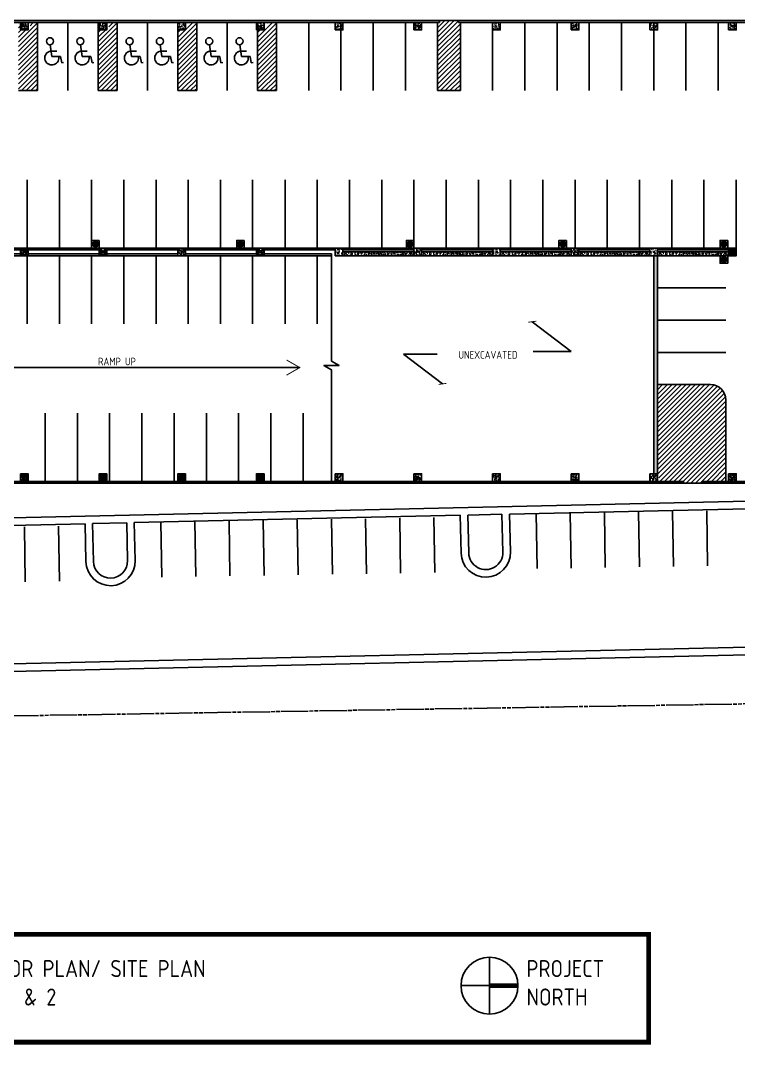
# Model space of a CAD drawing. Header units: inches. Extents: x -744 to 10613, y 1541 to 7685.
# Drawn here: x 6904 to 9177, y 1541 to 4780 of the extents above; entities that cross this region are included whole.
import ezdxf
from ezdxf.enums import TextEntityAlignment as Align

# ---------------------------------------------------------------- set-up
doc = ezdxf.new("R2010")
doc.units = ezdxf.units.IN
doc.header["$LTSCALE"] = 96
doc.header["$MEASUREMENT"] = 0
doc.header["$PDSIZE"] = 1.5
doc.linetypes.add('BOUND3', pattern=[1.27, 0.9, -0.04, 0.125, -0.04, 0.125, -0.04])
doc.layers.get('0').update_dxf_attribs({"linetype": 'CONTINUOUS'})
for name, color, linetype in [('A-1_DRAIN SLOPE', 74, 'CONTINUOUS'), ('A_0_CONST', 11, 'CONTINUOUS'), ('A_0_DRAIN', 1, 'CONTINUOUS'), ('A_1-4_COL', 7, 'CONTINUOUS'), ('A_1-4_COL_H', 6, 'CONTINUOUS'), ('A_1-4_PARK', 33, 'CONTINUOUS'), ('A_1-4_RAMP-UP', 33, 'CONTINUOUS'), ('A_1-5_COL', 7, 'CONTINUOUS'), ('A_1-5_PARK', 33, 'CONTINUOUS'), ('A_1-5_WALLS', 2, 'CONTINUOUS'), ('A_1_dRAIN', 1, 'CONTINUOUS'), ('A_1_H', 8, 'CONTINUOUS'), ('A_1_PARK', 33, 'CONTINUOUS'), ('A_1_WALLS', 2, 'CONTINUOUS'), ('A_1_WALLS_H', 6, 'CONTINUOUS'), ('A_TXT', 1, 'CONTINUOUS'), ('PR-RDCG', 8, 'CONTINUOUS'), ('PR-RDFC', 1, 'CONTINUOUS'), ('PR-RDPKG', 1, 'CONTINUOUS'), ('RC-BD', 5, 'BOUND3')]:
    doc.layers.add(name, color=color, linetype=linetype)
doc.styles.add('ARCHITXT', font='architxt.shx')
doc.dimstyles.new('TICK', dxfattribs={"dimscale": 192, "dimtxt": 0.09375, "dimasz": 0.09375, "dimexe": 0.125, "dimexo": 0.125, "dimgap": 0.0625, "dimtad": 1, "dimdec": 6, "dimzin": 3, "dimdsep": 46, "dimlunit": 4, "dimtxsty": 'ARCHITXT', "dimblk1": 'ARCHTICK', "dimblk2": 'ARCHTICK', "dimsah": 1, "dimcen": 0, "dimdle": 0.125, "dimclrd": 256, "dimclre": 256, "dimclrt": 256, "dimadec": 0, "dimazin": 0, "dimtfac": 1, "dimtdec": 6, "dimtmove": 2, "dimatfit": 3, "dimldrblk": 'ARCHTICK', "dimfxl": 1, "dimfrac": 2, "dimtolj": 1, "dimtzin": 3, "dimarcsym": 0})
pattern_1 = [(45, (-2310, -3292.5), (-7.424621, 7.424621), [])]
pattern_2 = [(45, (-2329.5, -3316.5), (-7.424621, 7.424621), [])]

# ---------------------------------------------------------------- blocks, each defined once
blk = doc.blocks.new('COL_1-5_2X2')
at = {"layer": 'A_1-4_COL_H'}
h = blk.add_hatch(dxfattribs=at)
h.set_pattern_fill('AR-CONC', color=256, scale=2, style=0)
h.set_pattern_definition([(50, (-9524.36, -4671.945), (14.345204, -1.255043), [1.5, -16.5]), (355, (-9524.36, -4671.945), (-2.775027, 15.043843), [1.2, -13.2]), (100.4514, (-9523.165, -4672.05), (11.570188, 13.78879), [1.274804, -14.022842]), (46.1842, (-9524.36, -4667.945), (21.34482, -3.31038), [2.25, -24.75]), (96.6356, (-9522.581, -4668.221), (18.693254, 19.482357), [1.912206, -21.03426]), (351.1842, (-9524.36, -4667.945), (18.69324, 19.48237), [1.8, -19.8]), (21, (-9522.36, -4668.945), (11.938141, -8.052378), [1.5, -16.5]), (326, (-9522.36, -4668.945), (4.866307, 14.503), [1.2, -13.2]), (71.4514, (-9521.365, -4669.617), (16.804453, 6.45061), [1.274804, -14.022842]), (37.5, (-9524.36, -4671.9455), (0.243197, 6.657877), [0, -13.04, 0, -13.4, 0, -13.25]), (7.5, (-9524.36, -4671.9455), (5.2613907, 7.888234), [0, -7.64, 0, -12.74, 0, -5.05]), (327.5, (-9528.82, -4671.9455), (10.6764487, -0.4510974), [0, -5, 0, -15.6, 0, -20.7]), (317.5, (-9530.82, -4671.9455), (11.663723, 2.0021), [0, -6.5, 0, -10.36, 0, -14.7])])
h.paths.add_polyline_path([(-12, -12), (12, -12), (12, 12), (-12, 12)])
at = {"layer": 'A_0_CONST'}
blk.add_point((0, 0), dxfattribs=at)
at = {"layer": 'A_1-5_COL'}
blk.add_lwpolyline([(-12, -12), (12, -12), (12, 12), (-12, 12)], close=True, dxfattribs=at)
blk = doc.blocks.new('COL_1-4_2X2')
at = {"layer": 'A_1-4_COL_H'}
h = blk.add_hatch(dxfattribs=at)
h.set_pattern_fill('AR-CONC', color=256, scale=2, style=0)
h.set_pattern_definition([(310, (-9524.36, 4671.945), (14.345204, 1.255043), [1.5, -16.5]), (5, (-9524.36, 4671.945), (-2.775027, -15.043843), [1.2, -13.2]), (259.5486, (-9523.165, 4672.05), (11.570188, -13.78879), [1.274804, -14.022842]), (313.8158, (-9524.36, 4667.945), (21.34482, 3.31038), [2.25, -24.75]), (263.3644, (-9522.581, 4668.221), (18.693254, -19.482357), [1.912206, -21.03426]), (8.8158, (-9524.36, 4667.945), (18.69324, -19.48237), [1.8, -19.8]), (339, (-9522.36, 4668.945), (11.938141, 8.052378), [1.5, -16.5]), (34, (-9522.36, 4668.945), (4.866307, -14.503), [1.2, -13.2]), (288.5486, (-9521.365, 4669.617), (16.804453, -6.45061), [1.274804, -14.022842]), (322.5, (-9524.36, 4671.9455), (0.243197, -6.657877), [0, -13.04, 0, -13.4, 0, -13.25]), (352.5, (-9524.36, 4671.9455), (5.2613907, -7.888234), [0, -7.64, 0, -12.74, 0, -5.05]), (32.5, (-9528.82, 4671.9455), (10.6764487, 0.4510974), [0, -5, 0, -15.6, 0, -20.7]), (42.5, (-9530.82, 4671.9455), (11.663723, -2.0021), [0, -6.5, 0, -10.36, 0, -14.7])])
h.paths.add_polyline_path([(-12, 12), (12, 12), (12, -12), (-12, -12)])
at = {"layer": 'A_0_CONST'}
blk.add_point((0, 0), dxfattribs=at)
at = {"layer": 'A_1-4_COL'}
blk.add_lwpolyline([(-12, 12), (12, 12), (12, -12), (-12, -12)], close=True, dxfattribs=at)
blk = doc.blocks.new('RD_24')
at = {"layer": 'A_0_DRAIN', "ltscale": 128}
h = blk.add_hatch(dxfattribs=at)
h.set_pattern_fill('ANSI31', color=8, scale=6.857143, style=0)
h.set_pattern_definition([(45, (-8578.6629, -3165.6869), (-0.60609153, 0.60609153), [])])
h.paths.add_polyline_path([(3, -12, 1), (21, -12, 1)])
at = {"layer": 'A_0_DRAIN', "color": 4, "ltscale": 128}
blk.add_lwpolyline([(0, 0), (24, 0), (24, -24), (0, -24)], close=True, dxfattribs=at)
at = {"layer": 'A_0_DRAIN', "ltscale": 128}
blk.add_circle((12, -12), 9, dxfattribs=at)
blk = doc.blocks.new('_ARCHTICK')
at = {"color": 0, "linetype": 'ByBlock', "const_width": 0.15}
blk.add_lwpolyline([(-0.5, -0.5), (0.5, 0.5)], dxfattribs=at)
blk = doc.blocks.new('A$C7C326F8F')
at = {"layer": 'A_0_DRAIN', "ltscale": 128}
h = blk.add_hatch(dxfattribs=at)
h.set_pattern_fill('ANSI31', color=8, scale=6.857143, style=0)
h.set_pattern_definition([(135, (13402.6629, -2397.6869), (0.60609153, 0.60609153), [])])
edge = h.paths.add_edge_path()
edge.add_ellipse((4812, 756), major_axis=(-6.36, 6.36), ratio=1, start_angle=45, end_angle=225, ccw=False)
edge.add_ellipse((4812, 756), major_axis=(-6.36, 6.36), ratio=1, start_angle=-135, end_angle=45, ccw=False)
h = blk.add_hatch(dxfattribs=at)
h.set_pattern_fill('ANSI31', color=8, scale=6.857143, style=0)
h.set_pattern_definition([(135, (13861.6629, -2397.6869), (0.60609153, 0.60609153), [])])
edge = h.paths.add_edge_path()
edge.add_ellipse((5271, 756), major_axis=(-6.36, 6.36), ratio=1, start_angle=45, end_angle=225, ccw=False)
edge.add_ellipse((5271, 756), major_axis=(-6.36, 6.36), ratio=1, start_angle=-135, end_angle=45, ccw=False)
h = blk.add_hatch(dxfattribs=at)
h.set_pattern_fill('ANSI31', color=8, scale=6.857143, style=0)
h.set_pattern_definition([(135, (15391.6629, -2445.6869), (0.60609153, 0.60609153), [])])
h.paths.add_polyline_path([(6792, 708, 1), (6810, 708, 1)])
at = {"layer": 'A_1-4_COL_H'}
h = blk.add_hatch(dxfattribs=at)
h.set_pattern_fill('AR-CONC', color=256, scale=2, style=0)
h.set_pattern_definition([(50, (-4937.36, -3939.945), (14.345204, -1.255043), [1.5, -16.5]), (355, (-4937.36, -3939.945), (-2.775027, 15.043843), [1.2, -13.2]), (100.4514, (-4936.165, -3940.05), (11.570188, 13.78879), [1.274804, -14.022842]), (46.1842, (-4937.36, -3935.945), (21.34482, -3.31038), [2.25, -24.75]), (96.6356, (-4935.581, -3936.221), (18.693254, 19.482357), [1.912206, -21.03426]), (351.1842, (-4937.36, -3935.945), (18.69324, 19.48237), [1.8, -19.8]), (21, (-4935.36, -3936.945), (11.938141, -8.052378), [1.5, -16.5]), (326, (-4935.36, -3936.945), (4.866307, 14.503), [1.2, -13.2]), (71.4514, (-4934.365, -3937.616), (16.804453, 6.45061), [1.274804, -14.022842]), (37.5, (-4937.36, -3939.9455), (0.243197, 6.657877), [0, -13.04, 0, -13.4, 0, -13.25]), (7.5, (-4937.36, -3939.9455), (5.2613907, 7.888234), [0, -7.64, 0, -12.74, 0, -5.05]), (327.5, (-4941.82, -3939.9455), (10.6764487, -0.4510974), [0, -5, 0, -15.6, 0, -20.7]), (317.5, (-4943.82, -3939.945), (11.663723, 2.0021), [0, -6.5, 0, -10.36, 0, -14.7])])
h.paths.add_polyline_path([(4575, 720), (4599, 720), (4599, 744), (4575, 744)])
h = blk.add_hatch(dxfattribs=at)
h.set_pattern_fill('AR-CONC', color=256, scale=2, style=0)
h.set_pattern_definition([(50, (-4688.36, -3939.945), (14.345204, -1.255043), [1.5, -16.5]), (355, (-4688.36, -3939.945), (-2.775027, 15.043843), [1.2, -13.2]), (100.4514, (-4687.165, -3940.05), (11.570188, 13.78879), [1.274804, -14.022842]), (46.1842, (-4688.36, -3935.945), (21.34482, -3.31038), [2.25, -24.75]), (96.6356, (-4686.581, -3936.221), (18.693254, 19.482357), [1.912206, -21.03426]), (351.1842, (-4688.36, -3935.945), (18.69324, 19.48237), [1.8, -19.8]), (21, (-4686.36, -3936.945), (11.938141, -8.052378), [1.5, -16.5]), (326, (-4686.36, -3936.945), (4.866307, 14.503), [1.2, -13.2]), (71.4514, (-4685.365, -3937.616), (16.804453, 6.45061), [1.274804, -14.022842]), (37.5, (-4688.36, -3939.9455), (0.243197, 6.657877), [0, -13.04, 0, -13.4, 0, -13.25]), (7.5, (-4688.36, -3939.9455), (5.2613907, 7.888234), [0, -7.64, 0, -12.74, 0, -5.05]), (327.5, (-4692.82, -3939.9455), (10.6764487, -0.4510974), [0, -5, 0, -15.6, 0, -20.7]), (317.5, (-4694.82, -3939.945), (11.663723, 2.0021), [0, -6.5, 0, -10.36, 0, -14.7])])
h.paths.add_polyline_path([(4824, 720), (4848, 720), (4848, 744), (4824, 744)])
h = blk.add_hatch(dxfattribs=at)
h.set_pattern_fill('AR-CONC', color=256, scale=2, style=0)
h.set_pattern_definition([(50, (-4439.36, -3939.945), (14.345204, -1.255043), [1.5, -16.5]), (355, (-4439.36, -3939.945), (-2.775027, 15.043843), [1.2, -13.2]), (100.4514, (-4438.165, -3940.05), (11.570188, 13.78879), [1.274804, -14.022842]), (46.1842, (-4439.36, -3935.945), (21.34482, -3.31038), [2.25, -24.75]), (96.6356, (-4437.581, -3936.221), (18.693254, 19.482357), [1.912206, -21.03426]), (351.1842, (-4439.36, -3935.945), (18.69324, 19.48237), [1.8, -19.8]), (21, (-4437.36, -3936.945), (11.938141, -8.052378), [1.5, -16.5]), (326, (-4437.36, -3936.945), (4.866307, 14.503), [1.2, -13.2]), (71.4514, (-4436.365, -3937.616), (16.804453, 6.45061), [1.274804, -14.022842]), (37.5, (-4439.36, -3939.9455), (0.243197, 6.657877), [0, -13.04, 0, -13.4, 0, -13.25]), (7.5, (-4439.36, -3939.9455), (5.2613907, 7.888234), [0, -7.64, 0, -12.74, 0, -5.05]), (327.5, (-4443.82, -3939.9455), (10.6764487, -0.4510974), [0, -5, 0, -15.6, 0, -20.7]), (317.5, (-4445.82, -3939.945), (11.663723, 2.0021), [0, -6.5, 0, -10.36, 0, -14.7])])
h.paths.add_polyline_path([(5073, 720), (5097, 720), (5097, 744), (5073, 744)])
h = blk.add_hatch(dxfattribs=at)
h.set_pattern_fill('AR-CONC', color=256, scale=2, style=0)
h.set_pattern_definition([(50, (-4190.36, -3939.945), (14.345204, -1.255043), [1.5, -16.5]), (355, (-4190.36, -3939.945), (-2.775027, 15.043843), [1.2, -13.2]), (100.4514, (-4189.165, -3940.05), (11.570188, 13.78879), [1.274804, -14.022842]), (46.1842, (-4190.36, -3935.945), (21.34482, -3.31038), [2.25, -24.75]), (96.6356, (-4188.581, -3936.221), (18.693254, 19.482357), [1.912206, -21.03426]), (351.1842, (-4190.36, -3935.945), (18.69324, 19.48237), [1.8, -19.8]), (21, (-4188.36, -3936.945), (11.938141, -8.052378), [1.5, -16.5]), (326, (-4188.36, -3936.945), (4.866307, 14.503), [1.2, -13.2]), (71.4514, (-4187.365, -3937.616), (16.804453, 6.45061), [1.274804, -14.022842]), (37.5, (-4190.36, -3939.9455), (0.243197, 6.657877), [0, -13.04, 0, -13.4, 0, -13.25]), (7.5, (-4190.36, -3939.9455), (5.2613907, 7.888234), [0, -7.64, 0, -12.74, 0, -5.05]), (327.5, (-4194.82, -3939.9455), (10.6764487, -0.4510974), [0, -5, 0, -15.6, 0, -20.7]), (317.5, (-4196.82, -3939.945), (11.663723, 2.0021), [0, -6.5, 0, -10.36, 0, -14.7])])
h.paths.add_polyline_path([(5322, 720), (5346, 720), (5346, 744), (5322, 744)])
h = blk.add_hatch(dxfattribs=at)
h.set_pattern_fill('AR-CONC', color=256, scale=2, style=0)
h.set_pattern_definition([(310, (-4937.36, 4689.945), (14.345204, 1.255043), [1.5, -16.5]), (5, (-4937.36, 4689.945), (-2.775027, -15.043843), [1.2, -13.2]), (259.5486, (-4936.165, 4690.05), (11.570188, -13.78879), [1.274804, -14.022842]), (313.8158, (-4937.36, 4685.945), (21.34482, 3.31038), [2.25, -24.75]), (263.3644, (-4935.581, 4686.221), (18.693254, -19.482357), [1.912206, -21.03426]), (8.8158, (-4937.36, 4685.945), (18.69324, -19.48237), [1.8, -19.8]), (339, (-4935.36, 4686.945), (11.938141, 8.052378), [1.5, -16.5]), (34, (-4935.36, 4686.945), (4.866307, -14.503), [1.2, -13.2]), (288.5486, (-4934.365, 4687.617), (16.804453, -6.45061), [1.274804, -14.022842]), (322.5, (-4937.36, 4689.9455), (0.243197, -6.657877), [0, -13.04, 0, -13.4, 0, -13.25]), (352.5, (-4937.36, 4689.9455), (5.2613907, -7.888234), [0, -7.64, 0, -12.74, 0, -5.05]), (32.5, (-4941.82, 4689.9455), (10.6764487, 0.4510974), [0, -5, 0, -15.6, 0, -20.7]), (42.5, (-4943.82, 4689.9455), (11.663723, -2.0021), [0, -6.5, 0, -10.36, 0, -14.7])])
h.paths.add_polyline_path([(4575, 30), (4599, 30), (4599, 6), (4575, 6)])
h = blk.add_hatch(dxfattribs=at)
h.set_pattern_fill('AR-CONC', color=256, scale=2, style=0)
h.set_pattern_definition([(50, (-4688.36, -4653.945), (14.345204, -1.255043), [1.5, -16.5]), (355, (-4688.36, -4653.945), (-2.775027, 15.043843), [1.2, -13.2]), (100.4514, (-4687.165, -4654.05), (11.570188, 13.78879), [1.274804, -14.022842]), (46.1842, (-4688.36, -4649.945), (21.34482, -3.31038), [2.25, -24.75]), (96.6356, (-4686.581, -4650.221), (18.693254, 19.482357), [1.912206, -21.03426]), (351.1842, (-4688.36, -4649.945), (18.69324, 19.48237), [1.8, -19.8]), (21, (-4686.36, -4650.945), (11.938141, -8.052378), [1.5, -16.5]), (326, (-4686.36, -4650.945), (4.866307, 14.503), [1.2, -13.2]), (71.4514, (-4685.365, -4651.616), (16.804453, 6.45061), [1.274804, -14.022842]), (37.5, (-4688.36, -4653.9455), (0.243197, 6.657877), [0, -13.04, 0, -13.4, 0, -13.25]), (7.5, (-4688.36, -4653.9455), (5.2613907, 7.888234), [0, -7.64, 0, -12.74, 0, -5.05]), (327.5, (-4692.82, -4653.9455), (10.6764487, -0.4510974), [0, -5, 0, -15.6, 0, -20.7]), (317.5, (-4694.82, -4653.945), (11.663723, 2.0021), [0, -6.5, 0, -10.36, 0, -14.7])])
h.paths.add_polyline_path([(4824, 6), (4848, 6), (4848, 30), (4824, 30)])
h = blk.add_hatch(dxfattribs=at)
h.set_pattern_fill('AR-CONC', color=256, scale=2, style=0)
h.set_pattern_definition([(310, (-4688.36, 4689.945), (14.345204, 1.255043), [1.5, -16.5]), (5, (-4688.36, 4689.945), (-2.775027, -15.043843), [1.2, -13.2]), (259.5486, (-4687.165, 4690.05), (11.570188, -13.78879), [1.274804, -14.022842]), (313.8158, (-4688.36, 4685.945), (21.34482, 3.31038), [2.25, -24.75]), (263.3644, (-4686.581, 4686.221), (18.693254, -19.482357), [1.912206, -21.03426]), (8.8158, (-4688.36, 4685.945), (18.69324, -19.48237), [1.8, -19.8]), (339, (-4686.36, 4686.945), (11.938141, 8.052378), [1.5, -16.5]), (34, (-4686.36, 4686.945), (4.866307, -14.503), [1.2, -13.2]), (288.5486, (-4685.365, 4687.617), (16.804453, -6.45061), [1.274804, -14.022842]), (322.5, (-4688.36, 4689.9455), (0.243197, -6.657877), [0, -13.04, 0, -13.4, 0, -13.25]), (352.5, (-4688.36, 4689.9455), (5.2613907, -7.888234), [0, -7.64, 0, -12.74, 0, -5.05]), (32.5, (-4692.82, 4689.9455), (10.6764487, 0.4510974), [0, -5, 0, -15.6, 0, -20.7]), (42.5, (-4694.82, 4689.9455), (11.663723, -2.0021), [0, -6.5, 0, -10.36, 0, -14.7])])
h.paths.add_polyline_path([(4824, 30), (4848, 30), (4848, 6), (4824, 6)])
h = blk.add_hatch(dxfattribs=at)
h.set_pattern_fill('AR-CONC', color=256, scale=2, style=0)
h.set_pattern_definition([(50, (-4439.36, -4653.945), (14.345204, -1.255043), [1.5, -16.5]), (355, (-4439.36, -4653.945), (-2.775027, 15.043843), [1.2, -13.2]), (100.4514, (-4438.165, -4654.05), (11.570188, 13.78879), [1.274804, -14.022842]), (46.1842, (-4439.36, -4649.945), (21.34482, -3.31038), [2.25, -24.75]), (96.6356, (-4437.581, -4650.221), (18.693254, 19.482357), [1.912206, -21.03426]), (351.1842, (-4439.36, -4649.945), (18.69324, 19.48237), [1.8, -19.8]), (21, (-4437.36, -4650.945), (11.938141, -8.052378), [1.5, -16.5]), (326, (-4437.36, -4650.945), (4.866307, 14.503), [1.2, -13.2]), (71.4514, (-4436.365, -4651.616), (16.804453, 6.45061), [1.274804, -14.022842]), (37.5, (-4439.36, -4653.9455), (0.243197, 6.657877), [0, -13.04, 0, -13.4, 0, -13.25]), (7.5, (-4439.36, -4653.9455), (5.2613907, 7.888234), [0, -7.64, 0, -12.74, 0, -5.05]), (327.5, (-4443.82, -4653.9455), (10.6764487, -0.4510974), [0, -5, 0, -15.6, 0, -20.7]), (317.5, (-4445.82, -4653.945), (11.663723, 2.0021), [0, -6.5, 0, -10.36, 0, -14.7])])
h.paths.add_polyline_path([(5073, 6), (5097, 6), (5097, 30), (5073, 30)])
h = blk.add_hatch(dxfattribs=at)
h.set_pattern_fill('AR-CONC', color=256, scale=2, style=0)
h.set_pattern_definition([(310, (-4439.36, 4689.945), (14.345204, 1.255043), [1.5, -16.5]), (5, (-4439.36, 4689.945), (-2.775027, -15.043843), [1.2, -13.2]), (259.5486, (-4438.165, 4690.05), (11.570188, -13.78879), [1.274804, -14.022842]), (313.8158, (-4439.36, 4685.945), (21.34482, 3.31038), [2.25, -24.75]), (263.3644, (-4437.581, 4686.221), (18.693254, -19.482357), [1.912206, -21.03426]), (8.8158, (-4439.36, 4685.945), (18.69324, -19.48237), [1.8, -19.8]), (339, (-4437.36, 4686.945), (11.938141, 8.052378), [1.5, -16.5]), (34, (-4437.36, 4686.945), (4.866307, -14.503), [1.2, -13.2]), (288.5486, (-4436.365, 4687.617), (16.804453, -6.45061), [1.274804, -14.022842]), (322.5, (-4439.36, 4689.9455), (0.243197, -6.657877), [0, -13.04, 0, -13.4, 0, -13.25]), (352.5, (-4439.36, 4689.9455), (5.2613907, -7.888234), [0, -7.64, 0, -12.74, 0, -5.05]), (32.5, (-4443.82, 4689.9455), (10.6764487, 0.4510974), [0, -5, 0, -15.6, 0, -20.7]), (42.5, (-4445.82, 4689.9455), (11.663723, -2.0021), [0, -6.5, 0, -10.36, 0, -14.7])])
h.paths.add_polyline_path([(5073, 30), (5097, 30), (5097, 6), (5073, 6)])
h = blk.add_hatch(dxfattribs=at)
h.set_pattern_fill('AR-CONC', color=256, scale=2, style=0)
h.set_pattern_definition([(50, (-4190.36, -4653.945), (14.345204, -1.255043), [1.5, -16.5]), (355, (-4190.36, -4653.945), (-2.775027, 15.043843), [1.2, -13.2]), (100.4514, (-4189.165, -4654.05), (11.570188, 13.78879), [1.274804, -14.022842]), (46.1842, (-4190.36, -4649.945), (21.34482, -3.31038), [2.25, -24.75]), (96.6356, (-4188.581, -4650.221), (18.693254, 19.482357), [1.912206, -21.03426]), (351.1842, (-4190.36, -4649.945), (18.69324, 19.48237), [1.8, -19.8]), (21, (-4188.36, -4650.945), (11.938141, -8.052378), [1.5, -16.5]), (326, (-4188.36, -4650.945), (4.866307, 14.503), [1.2, -13.2]), (71.4514, (-4187.365, -4651.616), (16.804453, 6.45061), [1.274804, -14.022842]), (37.5, (-4190.36, -4653.9455), (0.243197, 6.657877), [0, -13.04, 0, -13.4, 0, -13.25]), (7.5, (-4190.36, -4653.9455), (5.2613907, 7.888234), [0, -7.64, 0, -12.74, 0, -5.05]), (327.5, (-4194.82, -4653.9455), (10.6764487, -0.4510974), [0, -5, 0, -15.6, 0, -20.7]), (317.5, (-4196.82, -4653.945), (11.663723, 2.0021), [0, -6.5, 0, -10.36, 0, -14.7])])
h.paths.add_polyline_path([(5322, 6), (5346, 6), (5346, 30), (5322, 30)])
h = blk.add_hatch(dxfattribs=at)
h.set_pattern_fill('AR-CONC', color=256, scale=2, style=0)
h.set_pattern_definition([(310, (-4190.36, 4689.945), (14.345204, 1.255043), [1.5, -16.5]), (5, (-4190.36, 4689.945), (-2.775027, -15.043843), [1.2, -13.2]), (259.5486, (-4189.165, 4690.05), (11.570188, -13.78879), [1.274804, -14.022842]), (313.8158, (-4190.36, 4685.945), (21.34482, 3.31038), [2.25, -24.75]), (263.3644, (-4188.581, 4686.221), (18.693254, -19.482357), [1.912206, -21.03426]), (8.8158, (-4190.36, 4685.945), (18.69324, -19.48237), [1.8, -19.8]), (339, (-4188.36, 4686.945), (11.938141, 8.052378), [1.5, -16.5]), (34, (-4188.36, 4686.945), (4.866307, -14.503), [1.2, -13.2]), (288.5486, (-4187.365, 4687.617), (16.804453, -6.45061), [1.274804, -14.022842]), (322.5, (-4190.36, 4689.9455), (0.243197, -6.657877), [0, -13.04, 0, -13.4, 0, -13.25]), (352.5, (-4190.36, 4689.9455), (5.2613907, -7.888234), [0, -7.64, 0, -12.74, 0, -5.05]), (32.5, (-4194.82, 4689.9455), (10.6764487, 0.4510974), [0, -5, 0, -15.6, 0, -20.7]), (42.5, (-4196.82, 4689.9455), (11.663723, -2.0021), [0, -6.5, 0, -10.36, 0, -14.7])])
h.paths.add_polyline_path([(5322, 30), (5346, 30), (5346, 6), (5322, 6)])
at = {"layer": 'A_1_H'}
h = blk.add_hatch(dxfattribs=at)
h.set_pattern_fill('ANSI31', color=256, scale=84, style=0)
h.set_pattern_definition(pattern_2)
h.paths.add_polyline_path([(5967, 1446), (5895, 1446), (5895, 1242), (5967, 1242)])
h.paths.add_polyline_path([(5967, 1458), (5961, 1458), (5961, 1464), (5901, 1464), (5901, 1458), (5895, 1458), (5895, 1446), (5967, 1446)])
h = blk.add_hatch(dxfattribs=at)
h.set_pattern_fill('ANSI31', color=256, scale=84, style=0)
h.set_pattern_definition(pattern_2)
h.paths.add_polyline_path([(6692.6, 312), (6591, 312), (6591, 30), (6591, 18), (6595, 18)])
h.paths.add_polyline_path([(6807, 264, 0.414214), (6759, 312), (6692.6, 312), (6595, 18), (6807, 18)])
h.paths.add_polyline_path([(6807, 18), (6595, 18), (6591, 6), (6673.5, 6), (6673.5, 0), (6733.5, 0), (6733.5, 6), (6807, 6)])
at = {"layer": 'A_1_PARK'}
h = blk.add_hatch(dxfattribs=at)
h.set_pattern_fill('ANSI31', color=256, scale=84, style=0)
h.set_pattern_definition(pattern_1)
h.paths.add_polyline_path([(4569, 1242), (4629, 1242), (4629, 1458), (4605, 1458), (4605, 1440), (4581, 1440), (4581, 1458), (4569, 1458)])
h = blk.add_hatch(dxfattribs=at)
h.set_pattern_fill('ANSI31', color=256, scale=84, style=0)
h.set_pattern_definition(pattern_1)
h.paths.add_polyline_path([(4881, 1458), (4854, 1458), (4854, 1440), (4830, 1440), (4830, 1458), (4821, 1458), (4821, 1242), (4881, 1242)])
h = blk.add_hatch(dxfattribs=at)
h.set_pattern_fill('ANSI31', color=256, scale=84, style=0)
h.set_pattern_definition(pattern_1)
h.paths.add_polyline_path([(5133, 1458), (5103, 1458), (5103, 1440), (5079, 1440), (5079, 1458), (5073, 1458), (5073, 1242), (5133, 1242)])
h = blk.add_hatch(dxfattribs=at)
h.set_pattern_fill('ANSI31', color=256, scale=84, style=0)
h.set_pattern_definition([(45, (-2058, -3292.5), (-7.424621, 7.424621), [])])
h.paths.add_polyline_path([(5385, 1458), (5355, 1458), (5355, 1440), (5331, 1440), (5331, 1458), (5325, 1458), (5325, 1242), (5385, 1242)])
at = {"layer": 'A_1_WALLS_H'}
h = blk.add_hatch(dxfattribs=at)
h.set_pattern_fill('AR-CONC', color=256, scale=2, style=0)
h.set_pattern_definition([(50, (-3312, -3298.5), (14.345204, -1.255043), [1.5, -16.5]), (355, (-3312, -3298.5), (-2.775027, 15.043843), [1.2, -13.2]), (100.4514, (-3310.805, -3298.605), (11.570188, 13.78879), [1.274804, -14.022842]), (46.1842, (-3312, -3294.5), (21.34482, -3.31038), [2.25, -24.75]), (96.6356, (-3310.221, -3294.776), (18.693254, 19.482357), [1.912206, -21.03426]), (351.1842, (-3312, -3294.5), (18.69324, 19.48237), [1.8, -19.8]), (21, (-3310, -3295.5), (11.938141, -8.052378), [1.5, -16.5]), (326, (-3310, -3295.5), (4.866307, 14.503), [1.2, -13.2]), (71.4514, (-3309.005, -3296.171), (16.804453, 6.45061), [1.274804, -14.022842]), (37.5, (-3312, -3298.5), (0.243197, 6.657877), [0, -13.04, 0, -13.4, 0, -13.25]), (7.5, (-3312, -3298.5), (5.261391, 7.888234), [0, -7.64, 0, -12.74, 0, -5.05]), (327.5, (-3316.46, -3298.5), (10.6764487, -0.4510974), [0, -5, 0, -15.6, 0, -20.7]), (317.5, (-3318.46, -3298.5), (11.663723, 2.0021), [0, -6.5, 0, -10.36, 0, -14.7])])
h.paths.add_polyline_path([(5595, 720), (5820, 720), (5820, 732), (5595, 732)])
h = blk.add_hatch(dxfattribs=at)
h.set_pattern_fill('AR-CONC', color=256, scale=2, style=0)
h.set_pattern_definition([(50, (-3063, -3298.5), (14.345204, -1.255043), [1.5, -16.5]), (355, (-3063, -3298.5), (-2.775027, 15.043843), [1.2, -13.2]), (100.4514, (-3061.805, -3298.605), (11.570188, 13.78879), [1.274804, -14.022842]), (46.1842, (-3063, -3294.5), (21.34482, -3.31038), [2.25, -24.75]), (96.6356, (-3061.221, -3294.776), (18.693254, 19.482357), [1.912206, -21.03426]), (351.1842, (-3063, -3294.5), (18.69324, 19.48237), [1.8, -19.8]), (21, (-3061, -3295.5), (11.938141, -8.052378), [1.5, -16.5]), (326, (-3061, -3295.5), (4.866307, 14.503), [1.2, -13.2]), (71.4514, (-3060.005, -3296.171), (16.804453, 6.45061), [1.274804, -14.022842]), (37.5, (-3063, -3298.5), (0.243197, 6.657877), [0, -13.04, 0, -13.4, 0, -13.25]), (7.5, (-3063, -3298.5), (5.261391, 7.888234), [0, -7.64, 0, -12.74, 0, -5.05]), (327.5, (-3067.46, -3298.5), (10.6764487, -0.4510974), [0, -5, 0, -15.6, 0, -20.7]), (317.5, (-3069.46, -3298.5), (11.663723, 2.0021), [0, -6.5, 0, -10.36, 0, -14.7])])
h.paths.add_polyline_path([(5844, 720), (6069, 720), (6069, 732), (5844, 732)])
h = blk.add_hatch(dxfattribs=at)
h.set_pattern_fill('AR-CONC', color=256, scale=2, style=0)
h.set_pattern_definition([(50, (-2814, -3298.5), (14.345204, -1.255043), [1.5, -16.5]), (355, (-2814, -3298.5), (-2.775027, 15.043843), [1.2, -13.2]), (100.4514, (-2812.805, -3298.605), (11.570188, 13.78879), [1.274804, -14.022842]), (46.1842, (-2814, -3294.5), (21.34482, -3.31038), [2.25, -24.75]), (96.6356, (-2812.221, -3294.776), (18.693254, 19.482357), [1.912206, -21.03426]), (351.1842, (-2814, -3294.5), (18.69324, 19.48237), [1.8, -19.8]), (21, (-2812, -3295.5), (11.938141, -8.052378), [1.5, -16.5]), (326, (-2812, -3295.5), (4.866307, 14.503), [1.2, -13.2]), (71.4514, (-2811.005, -3296.171), (16.804453, 6.45061), [1.274804, -14.022842]), (37.5, (-2814, -3298.5), (0.243197, 6.657877), [0, -13.04, 0, -13.4, 0, -13.25]), (7.5, (-2814, -3298.5), (5.261391, 7.888234), [0, -7.64, 0, -12.74, 0, -5.05]), (327.5, (-2818.46, -3298.5), (10.6764487, -0.4510974), [0, -5, 0, -15.6, 0, -20.7]), (317.5, (-2820.46, -3298.5), (11.663723, 2.0021), [0, -6.5, 0, -10.36, 0, -14.7])])
h.paths.add_polyline_path([(6093, 720), (6318, 720), (6318, 732), (6093, 732)])
h = blk.add_hatch(dxfattribs=at)
h.set_pattern_fill('AR-CONC', color=256, scale=2, style=0)
h.set_pattern_definition([(50, (-2565, -3298.5), (14.345204, -1.255043), [1.5, -16.5]), (355, (-2565, -3298.5), (-2.775027, 15.043843), [1.2, -13.2]), (100.4514, (-2563.805, -3298.605), (11.570188, 13.78879), [1.274804, -14.022842]), (46.1842, (-2565, -3294.5), (21.34482, -3.31038), [2.25, -24.75]), (96.6356, (-2563.221, -3294.776), (18.693254, 19.482357), [1.912206, -21.03426]), (351.1842, (-2565, -3294.5), (18.69324, 19.48237), [1.8, -19.8]), (21, (-2563, -3295.5), (11.938141, -8.052378), [1.5, -16.5]), (326, (-2563, -3295.5), (4.866307, 14.503), [1.2, -13.2]), (71.4514, (-2562.005, -3296.171), (16.804453, 6.45061), [1.274804, -14.022842]), (37.5, (-2565, -3298.5), (0.243197, 6.657877), [0, -13.04, 0, -13.4, 0, -13.25]), (7.5, (-2565, -3298.5), (5.261391, 7.888234), [0, -7.64, 0, -12.74, 0, -5.05]), (327.5, (-2569.46, -3298.5), (10.6764487, -0.4510974), [0, -5, 0, -15.6, 0, -20.7]), (317.5, (-2571.46, -3298.5), (11.663723, 2.0021), [0, -6.5, 0, -10.36, 0, -14.7])])
h.paths.add_polyline_path([(6342, 720), (6567, 720), (6567, 732), (6342, 732)])
h = blk.add_hatch(dxfattribs=at)
h.set_pattern_fill('AR-CONC', color=256, scale=2, style=0)
h.set_pattern_definition([(50, (-1307.553, -3299.486), (14.345204, -1.255043), [1.5, -16.5]), (355, (-1307.553, -3299.486), (-2.775027, 15.043843), [1.2, -13.2]), (100.4514, (-1306.357, -3299.591), (11.570188, 13.78879), [1.274804, -14.022842]), (46.1842, (-1307.553, -3295.486), (21.34482, -3.31038), [2.25, -24.75]), (96.6356, (-1305.774, -3295.762), (18.693254, 19.482357), [1.912206, -21.03426]), (351.1842, (-1307.553, -3295.486), (18.69324, 19.48237), [1.8, -19.8]), (21, (-1305.553, -3296.486), (11.938141, -8.052378), [1.5, -16.5]), (326, (-1305.553, -3296.486), (4.866307, 14.503), [1.2, -13.2]), (71.4514, (-1304.558, -3297.157), (16.804453, 6.45061), [1.274804, -14.022842]), (37.5, (-1307.5526, -3299.4863), (0.243197, 6.657877), [0, -13.04, 0, -13.4, 0, -13.25]), (7.5, (-1307.5526, -3299.486), (5.261391, 7.888234), [0, -7.64, 0, -12.74, 0, -5.05]), (327.5, (-1312.0126, -3299.486), (10.6764487, -0.4510974), [0, -5, 0, -15.6, 0, -20.7]), (317.5, (-1314.013, -3299.486), (11.663723, 2.0021), [0, -6.5, 0, -10.36, 0, -14.7])])
h.paths.add_polyline_path([(6579.4, 29), (6591.4, 29), (6591.4, 719), (6579.4, 719)])
h = blk.add_hatch(dxfattribs=at)
h.set_pattern_fill('AR-CONC', color=256, scale=2, style=0)
h.set_pattern_definition([(50, (-2316, -3298.5), (14.345204, -1.255043), [1.5, -16.5]), (355, (-2316, -3298.5), (-2.775027, 15.043843), [1.2, -13.2]), (100.4514, (-2314.805, -3298.605), (11.570188, 13.78879), [1.274804, -14.022842]), (46.1842, (-2316, -3294.5), (21.34482, -3.31038), [2.25, -24.75]), (96.6356, (-2314.221, -3294.776), (18.693254, 19.482357), [1.912206, -21.03426]), (351.1842, (-2316, -3294.5), (18.69324, 19.48237), [1.8, -19.8]), (21, (-2314, -3295.5), (11.938141, -8.052378), [1.5, -16.5]), (326, (-2314, -3295.5), (4.866307, 14.503), [1.2, -13.2]), (71.4514, (-2313.005, -3296.171), (16.804453, 6.45061), [1.274804, -14.022842]), (37.5, (-2316, -3298.5), (0.243197, 6.657877), [0, -13.04, 0, -13.4, 0, -13.25]), (7.5, (-2316, -3298.5), (5.261391, 7.888234), [0, -7.64, 0, -12.74, 0, -5.05]), (327.5, (-2320.46, -3298.5), (10.6764487, -0.4510974), [0, -5, 0, -15.6, 0, -20.7]), (317.5, (-2322.46, -3298.5), (11.663723, 2.0021), [0, -6.5, 0, -10.36, 0, -14.7])])
h.paths.add_polyline_path([(6591, 720), (6816, 720), (6816, 732), (6591, 732)])
at = {"layer": 'A-1_DRAIN SLOPE'}
blk.add_line((6579, 30), (6579, 720), dxfattribs=at)
at = {"layer": 'A_0_DRAIN', "color": 4, "ltscale": 128}
for points in [[(4824, 768), (4800, 768), (4800, 744), (4824, 744)], [(5283, 768), (5259, 768), (5259, 744), (5283, 744)], [(6813, 720), (6789, 720), (6789, 696), (6813, 696)]]:
    blk.add_lwpolyline(points, close=True, dxfattribs=at)
at = {"layer": 'A_0_DRAIN', "ltscale": 128}
for centre in [(4812, 756), (5271, 756), (6801, 708)]:
    blk.add_circle(centre, 9, dxfattribs=at)
at = {"layer": 'A_1-4_COL'}
for points in [[(4575, 720), (4599, 720), (4599, 744), (4575, 744)], [(4824, 720), (4848, 720), (4848, 744), (4824, 744)], [(5073, 720), (5097, 720), (5097, 744), (5073, 744)], [(5322, 720), (5346, 720), (5346, 744), (5322, 744)], [(4575, 30), (4599, 30), (4599, 6), (4575, 6)], [(4824, 6), (4848, 6), (4848, 30), (4824, 30)], [(4824, 30), (4848, 30), (4848, 6), (4824, 6)], [(5073, 6), (5097, 6), (5097, 30), (5073, 30)], [(5073, 30), (5097, 30), (5097, 6), (5073, 6)], [(5322, 6), (5346, 6), (5346, 30), (5322, 30)], [(5322, 30), (5346, 30), (5346, 6), (5322, 6)]]:
    blk.add_lwpolyline(points, close=True, dxfattribs=at)
at = {"layer": 'A_1-4_PARK'}
for p, q in [((4596, 744), (4596, 960)), ((4698, 744), (4698, 960)), ((4800, 744), (4800, 960)), ((4902, 744), (4902, 960)), ((5004, 744), (5004, 960)), ((5106, 744), (5106, 960)), ((5208, 744), (5208, 960)), ((5309.2, 744), (5309.2, 960)), ((5412, 744), (5412, 960)), ((5514, 744), (5514, 960)), ((5616, 744), (5616, 960)), ((5718, 744), (5718, 960)), ((5820, 744), (5820, 960)), ((5922, 744), (5922, 960)), ((6024, 744), (6024, 960)), ((6126, 744), (6126, 960)), ((6228, 744), (6228, 960)), ((6330, 744), (6330, 960)), ((6432, 744), (6432, 960)), ((6534, 744), (6534, 960)), ((6636, 744), (6636, 960)), ((6738, 744), (6738, 960)), ((6840, 744), (6840, 960)), ((5412, 720), (5412, 504))]:
    blk.add_line(p, q, dxfattribs=at)
at = {"layer": 'A_1-4_RAMP-UP'}
for p, q in [((5559, 720), (4338, 720)), ((4575, 726), (4350, 726)), ((4596, 720), (4596, 504)), ((4824, 726), (4599, 726)), ((4698, 720), (4698, 504)), ((4800, 720), (4800, 504)), ((5073, 726), (4848, 726)), ((4902, 720), (4902, 504)), ((5004, 720), (5004, 504)), ((5322, 726), (5097, 726)), ((5106, 720), (5106, 504)), ((5208, 720), (5208, 504)), ((5309.2, 720), (5309.2, 504)), ((5559, 726), (5346, 726)), ((5514, 720), (5514, 504)), ((4302, 366), (5458.5, 366)), ((4653, 222), (4653, 6)), ((4755, 222), (4755, 6)), ((4857, 222), (4857, 6)), ((4959, 222), (4959, 6)), ((5061, 222), (5061, 6)), ((5163, 222), (5163, 6)), ((5265, 222), (5265, 6)), ((5367, 222), (5367, 6)), ((5469, 222), (5469, 6))]:
    blk.add_line(p, q, dxfattribs=at)
blk.add_lwpolyline([(5559, 726), (5559, 386.8), (5583, 372.9), (5535, 372.9), (5559, 359.1), (5559, 6)], dxfattribs=at)
at = {"layer": 'A_1-4_RAMP-UP', "const_width": 3}
blk.add_lwpolyline([(5416.9, 390), (5458.5, 366), (5416.9, 342)], dxfattribs=at)
at = {"layer": 'A_1-5_PARK'}
for p, q in [((6816, 744), (3855, 744)), ((4575, 738), (4350, 738)), ((4824, 738), (4599, 738)), ((5073, 738), (4848, 738)), ((5322, 738), (5097, 738)), ((5571, 738), (5346, 738)), ((5820, 738), (5595, 738)), ((6069, 738), (5844, 738)), ((6318, 738), (6093, 738)), ((6567, 738), (6342, 738)), ((6816, 738), (6591, 738))]:
    blk.add_line(p, q, dxfattribs=at)
at = {"layer": 'A_1-5_WALLS'}
for p, q in [((4606.5, 6), (3714, 6)), ((3714, 0), (4606.5, 0)), ((6673.5, 6), (4606.5, 6)), ((4606.5, 0), (6673.5, 0)), ((7152, 6), (6733.5, 6)), ((6733.5, 0), (7158, 0))]:
    blk.add_line(p, q, dxfattribs=at)
for points in [[(5901, 1458), (3864, 1458), (3864, 1464), (5901, 1464)], [(5961, 1464), (5961, 1464), (7158, 1464)], [(7152, 1458), (5961, 1458)]]:
    blk.add_lwpolyline(points, dxfattribs=at)
at = {"layer": 'A_1_PARK'}
for p, q in [((4629, 1242), (4629, 1458)), ((4725, 1242), (4725, 1458)), ((4821, 1242), (4821, 1458)), ((4881, 1242), (4881, 1458)), ((4977, 1242), (4977, 1458)), ((5073, 1242), (5073, 1458)), ((5133, 1242), (5133, 1458)), ((5229, 1242), (5229, 1458)), ((5325, 1242), (5325, 1458)), ((5385, 1242), (5385, 1458)), ((5487, 1242), (5487, 1458)), ((5589, 1242), (5589, 1458)), ((5691, 1242), (5691, 1458)), ((5793, 1242), (5793, 1458)), ((5895, 1242), (5895, 1458)), ((5967, 1242), (5967, 1458)), ((6069, 1458), (6069, 1242)), ((6171, 1458), (6171, 1242)), ((6273, 1458), (6273, 1242)), ((6375, 1458), (6375, 1242)), ((6477, 1458), (6477, 1242)), ((6579, 1458), (6579, 1242)), ((6681, 1458), (6681, 1242)), ((6783, 1458), (6783, 1242)), ((4668.8, 1387.4), (4674, 1350)), ((4671.6, 1367.2), (4690, 1366.7)), ((4764.8, 1387.4), (4770, 1350)), ((4767.6, 1367.2), (4786, 1366.7)), ((4920.8, 1387.4), (4926, 1350)), ((4923.6, 1367.2), (4942, 1366.7)), ((5016.8, 1387.4), (5022, 1350)), ((5019.6, 1367.2), (5038, 1366.7)), ((5172.8, 1387.4), (5178, 1350)), ((5175.6, 1367.2), (5194, 1366.7)), ((5268.8, 1387.4), (5274, 1350)), ((5271.6, 1367.2), (5290, 1366.7)), ((4674, 1350), (4701.6, 1350)), ((4701.6, 1350), (4705.3, 1330.3)), ((4705.3, 1330.3), (4711.1, 1331.2)), ((4770, 1350), (4797.6, 1350)), ((4797.6, 1350), (4801.3, 1330.3)), ((4801.3, 1330.3), (4807.1, 1331.2)), ((4926, 1350), (4953.6, 1350)), ((4953.6, 1350), (4957.3, 1330.3)), ((4957.3, 1330.3), (4963.1, 1331.2)), ((5022, 1350), (5049.6, 1350)), ((5049.6, 1350), (5053.3, 1330.3)), ((5053.3, 1330.3), (5059.1, 1331.2)), ((5178, 1350), (5205.6, 1350)), ((5205.6, 1350), (5209.3, 1330.3)), ((5209.3, 1330.3), (5215.1, 1331.2)), ((5274, 1350), (5301.6, 1350)), ((5301.6, 1350), (5305.3, 1330.3)), ((5305.3, 1330.3), (5311.1, 1331.2)), ((4569, 1242), (4629, 1242)), ((4821, 1242), (4881, 1242)), ((5073, 1242), (5133, 1242)), ((5325, 1242), (5385, 1242)), ((5895, 1242), (5967, 1242)), ((6591, 618), (6807, 618)), ((6591, 516), (6807, 516)), ((6591, 414), (6807, 414)), ((6591, 312), (6759, 312)), ((6807, 264), (6807, 6))]:
    blk.add_line(p, q, dxfattribs=at)
for points in [[(5901, 1464), (5961, 1464)], [(6733.5, 0), (6673.5, 0)]]:
    blk.add_lwpolyline(points, dxfattribs=at)
for centre in [(4668, 1398.5), (4764, 1398.5), (4920, 1398.5), (5016, 1398.5), (5172, 1398.5), (5268, 1398.5)]:
    blk.add_circle(centre, 11.1, dxfattribs=at)
for centre, radius, start, end in [((4673.8, 1345.4), 22.1, 99.6211, 8.065), ((4769.8, 1345.4), 22.1, 99.6211, 8.065), ((4925.8, 1345.4), 22.1, 99.6211, 8.065), ((5021.8, 1345.4), 22.1, 99.6211, 8.065), ((5177.8, 1345.4), 22.1, 99.6211, 8.065), ((5273.8, 1345.4), 22.1, 99.6211, 8.065), ((6759, 264), 48, 0, 90)]:
    blk.add_arc(centre, radius, start, end, dxfattribs=at)
at = {"layer": 'A_1_WALLS'}
for p, q in [((5901, 1464), (5901, 1458)), ((5961, 1464), (5961, 1458)), ((5595, 732), (5820, 732)), ((5595, 720), (5820, 720)), ((5844, 732), (6069, 732)), ((5844, 720), (6069, 720)), ((6093, 732), (6318, 732)), ((6093, 720), (6318, 720)), ((6342, 732), (6567, 732)), ((6342, 720), (6567, 720)), ((6579, 720), (6579, 30)), ((6591, 732), (6816, 732)), ((6591, 720), (6816, 720)), ((6591, 720), (6591, 30)), ((6673.5, 6), (6673.5, 0)), ((6733.5, 6), (6733.5, 0))]:
    blk.add_line(p, q, dxfattribs=at)
at = {"layer": 'A_0_DRAIN', "ltscale": 128, "xscale": -1}
for p in [(4824, 768), (5283, 768), (5820, 768), (6303, 768), (6813, 768)]:
    blk.add_blockref('RD_24', p, dxfattribs=at)
at = {"layer": 'A_1-4_COL'}
for p in [(4587, 1446), (4836, 1446), (5085, 1446), (5334, 1446), (5583, 1446), (5832, 1446), (6081, 1446), (6330, 1446), (6579, 1446), (6828, 1446), (4587, 732), (4836, 732), (5085, 732), (5334, 732), (5583, 732), (5832, 732), (6081, 732), (6330, 732), (6579, 732), (6828, 732), (4836, 18), (5085, 18), (5334, 18)]:
    blk.add_blockref('COL_1-5_2X2', p, dxfattribs=at)
at = {"layer": 'A_1-4_COL', "xscale": -1, "rotation": 180}
for p in [(6828, 732), (4587, 18), (5583, 18), (5832, 18), (6081, 18), (6330, 18), (6579, 18), (6828, 18)]:
    blk.add_blockref('COL_1-5_2X2', p, dxfattribs=at)
at = {"layer": 'A_1-5_COL'}
for p in [(4836, 18), (5085, 18), (5334, 18)]:
    blk.add_blockref('COL_1-4_2X2', p, dxfattribs=at)
at = {"layer": 'A_1_dRAIN', "ltscale": 128, "xscale": -1}
blk.add_blockref('RD_24', (6813, 720), dxfattribs=at)
at = {"layer": 'A_1-4_RAMP-UP', "style": 'ARCHITXT'}
blk.add_text('RAMP UP', height=24, dxfattribs=at).set_placement((4880.3, 366), align=Align.BOTTOM_CENTER)
at = {"layer": 'A_1_PARK', "style": 'ARCHITXT'}
blk.add_text('UNEXCAVATED', height=24, dxfattribs=at).set_placement((6054.2, 387), align=Align.BOTTOM_CENTER)
at = {"layer": 'A_1_PARK'}
for points in [[(6194.6, 511.1), (6318.1, 417.2), (6197.7, 417.2)], [(5910.4, 314.4), (5787, 408.4), (5893.8, 408.4)]]:
    blk.add_leader(points, dimstyle='TICK', override={"dimgap": 0.0625, "dimtad": 0}, dxfattribs=at)

msp = doc.modelspace()

# ---------------------------------------------------------------- linework, layer by layer
at = {"layer": 'A_TXT'}
for p, q in [((8388.6, 1817.3), (8388.6, 1637.3)), ((8298.6, 1727.3), (8388.6, 1727.3))]:
    msp.add_line(p, q, dxfattribs=at)
at = {"layer": 'A_TXT', "color": 5, "const_width": 15}
msp.add_lwpolyline([(6492, 1890), (8892, 1890), (8892, 1548.6), (6492, 1548.6)], close=True, dxfattribs=at)
msp.add_lwpolyline([(8388.6, 1727.3), (8478.6, 1727.3)], dxfattribs=at)
at = {"layer": 'A_TXT'}
msp.add_circle((8388.6, 1727.3), 90, dxfattribs=at)
at = {"layer": 'PR-RDCG'}
for p, q in [((8452.2, 3219.1), (9483.9, 3242.4)), ((8296.2, 3215.6), (7264.5, 3192.2)), ((8296.2, 3215.6), (8298.9, 3095.6)), ((8454.9, 3099.1), (8452.2, 3219.1)), ((7111.2, 3068.7), (7108.5, 3188.7)), ((7267.2, 3072.2), (7264.5, 3192.2)), ((9626.3, 2807.8), (2254.7, 2640.9))]:
    msp.add_line(p, q, dxfattribs=at)
msp.add_lwpolyline([(4889.1, 3138.5), (5920.8, 3161.8), (5923.5, 3041.8, 1), (6079.5, 3045.4), (6076.8, 3165.3), (7108.5, 3188.7)], format="xyb", dxfattribs=at)
for centre, start, end in [((8376.9, 3097.4), 181.2965, 1.2954), ((7189.2, 3070.5), 181.2963, 1.2963)]:
    msp.add_arc(centre, 78, start, end, dxfattribs=at)
at = {"layer": 'PR-RDFC'}
for p, q in [((6052.3, 3188.8), (9507.4, 3267)), ((8428.2, 3218.5), (8320.2, 3216.1)), ((8322.9, 3096.1), (8320.2, 3216.1)), ((8430.9, 3098.6), (8428.2, 3218.5)), ((7240.5, 3191.7), (7132.5, 3189.2)), ((7135.2, 3069.3), (7132.5, 3189.2)), ((7243.2, 3071.7), (7240.5, 3191.7)), ((9626.9, 2783.8), (2255.2, 2616.9))]:
    msp.add_line(p, q, dxfattribs=at)
for centre, end in [((8376.9, 3097.4), 1.2973), ((7189.2, 3070.5), 1.2963)]:
    msp.add_arc(centre, 54, 181.2963, end, dxfattribs=at)
at = {"layer": 'PR-RDPKG'}
for p, q in [((8215.2, 3033.8), (8212.4, 3207.8)), ((8539, 3046.5), (8536.2, 3220.5)), ((8647, 3048.3), (8644.2, 3222.2)), ((8755, 3050), (8752.1, 3224)), ((8863, 3051.8), (8860.1, 3225.8)), ((8971, 3053.6), (8968.1, 3227.6)), ((9079, 3055.4), (9076.1, 3229.4)), ((6919.5, 3005.2), (6916.7, 3179.2)), ((7027.5, 3007), (7024.7, 3180.9)), ((7351.3, 3019.6), (7348.5, 3193.6)), ((7459.3, 3021.4), (7456.5, 3195.4)), ((7567.3, 3023.2), (7564.4, 3197.1)), ((7675.3, 3025), (7672.4, 3198.9)), ((7783.3, 3026.7), (7780.4, 3200.7)), ((7891.3, 3028.5), (7888.4, 3202.5)), ((7999.2, 3030.3), (7996.4, 3204.3)), ((8107.2, 3032.1), (8104.4, 3206))]:
    msp.add_line(p, q, dxfattribs=at)
at = {"layer": 'RC-BD'}
msp.add_line((10374.9, 2637.9), (-743.8, 2455.5), dxfattribs=at)

# ---------------------------------------------------------------- block references
at = {"linetype": 'Continuous'}
msp.add_blockref('A$C7C326F8F', (2329.5, 3316.5), dxfattribs=at)

# ---------------------------------------------------------------- texts
at = {"layer": 'A_TXT', "char_height": 54, "width": 2269.5, "attachment_point": 4, "style": 'ARCHITXT'}
for s, insert in [('FIRST FLOOR PLAN/ SITE PLAN\\PBUILDING 1 & 2', (6574, 1736.3)), ('PROJECT \\PNORTH', (8505.8, 1736.3))]:
    msp.add_mtext(s, dxfattribs=dict(at, insert=insert))

doc.saveas('drawing.dxf')
